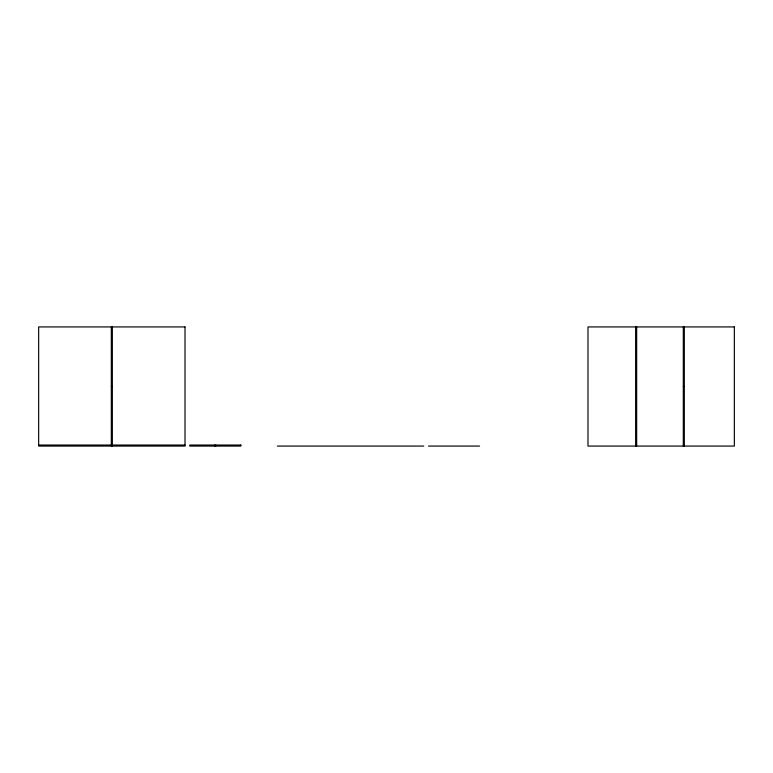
<?xml version="1.0" encoding="UTF-8"?>
<svg xmlns="http://www.w3.org/2000/svg" width="773" height="773" viewBox="0 0 773 773"><rect width="100%" height="100%" fill="white"/><g stroke="black" fill="none" stroke-linecap="round" stroke-linejoin="round"><path stroke-width="1.16" d="M111.322 386.5L112.346 386.5M683.293 386.5L684.318 386.5M38.65 445.045L185.008 445.045M277.372 446.069L423.739 446.069M428.513 446.069L479.569 446.069M684.318 326.931L684.318 446.069M683.293 326.931L683.293 446.069M636.662 326.931L636.662 446.069M635.638 326.931L635.638 446.069M215.831 445.045L215.831 446.069M214.807 445.045L214.807 446.069M112.346 326.931L112.346 446.069M111.322 326.931L111.322 446.069M185.008 326.931L38.65 326.931L38.65 446.069L185.008 446.069L185.008 326.931M734.35 326.931L587.992 326.931L587.992 446.069L734.35 446.069L734.35 326.931M240.847 445.045L189.791 445.045L189.791 446.069L240.847 446.069L240.847 445.045"/></g></svg>
